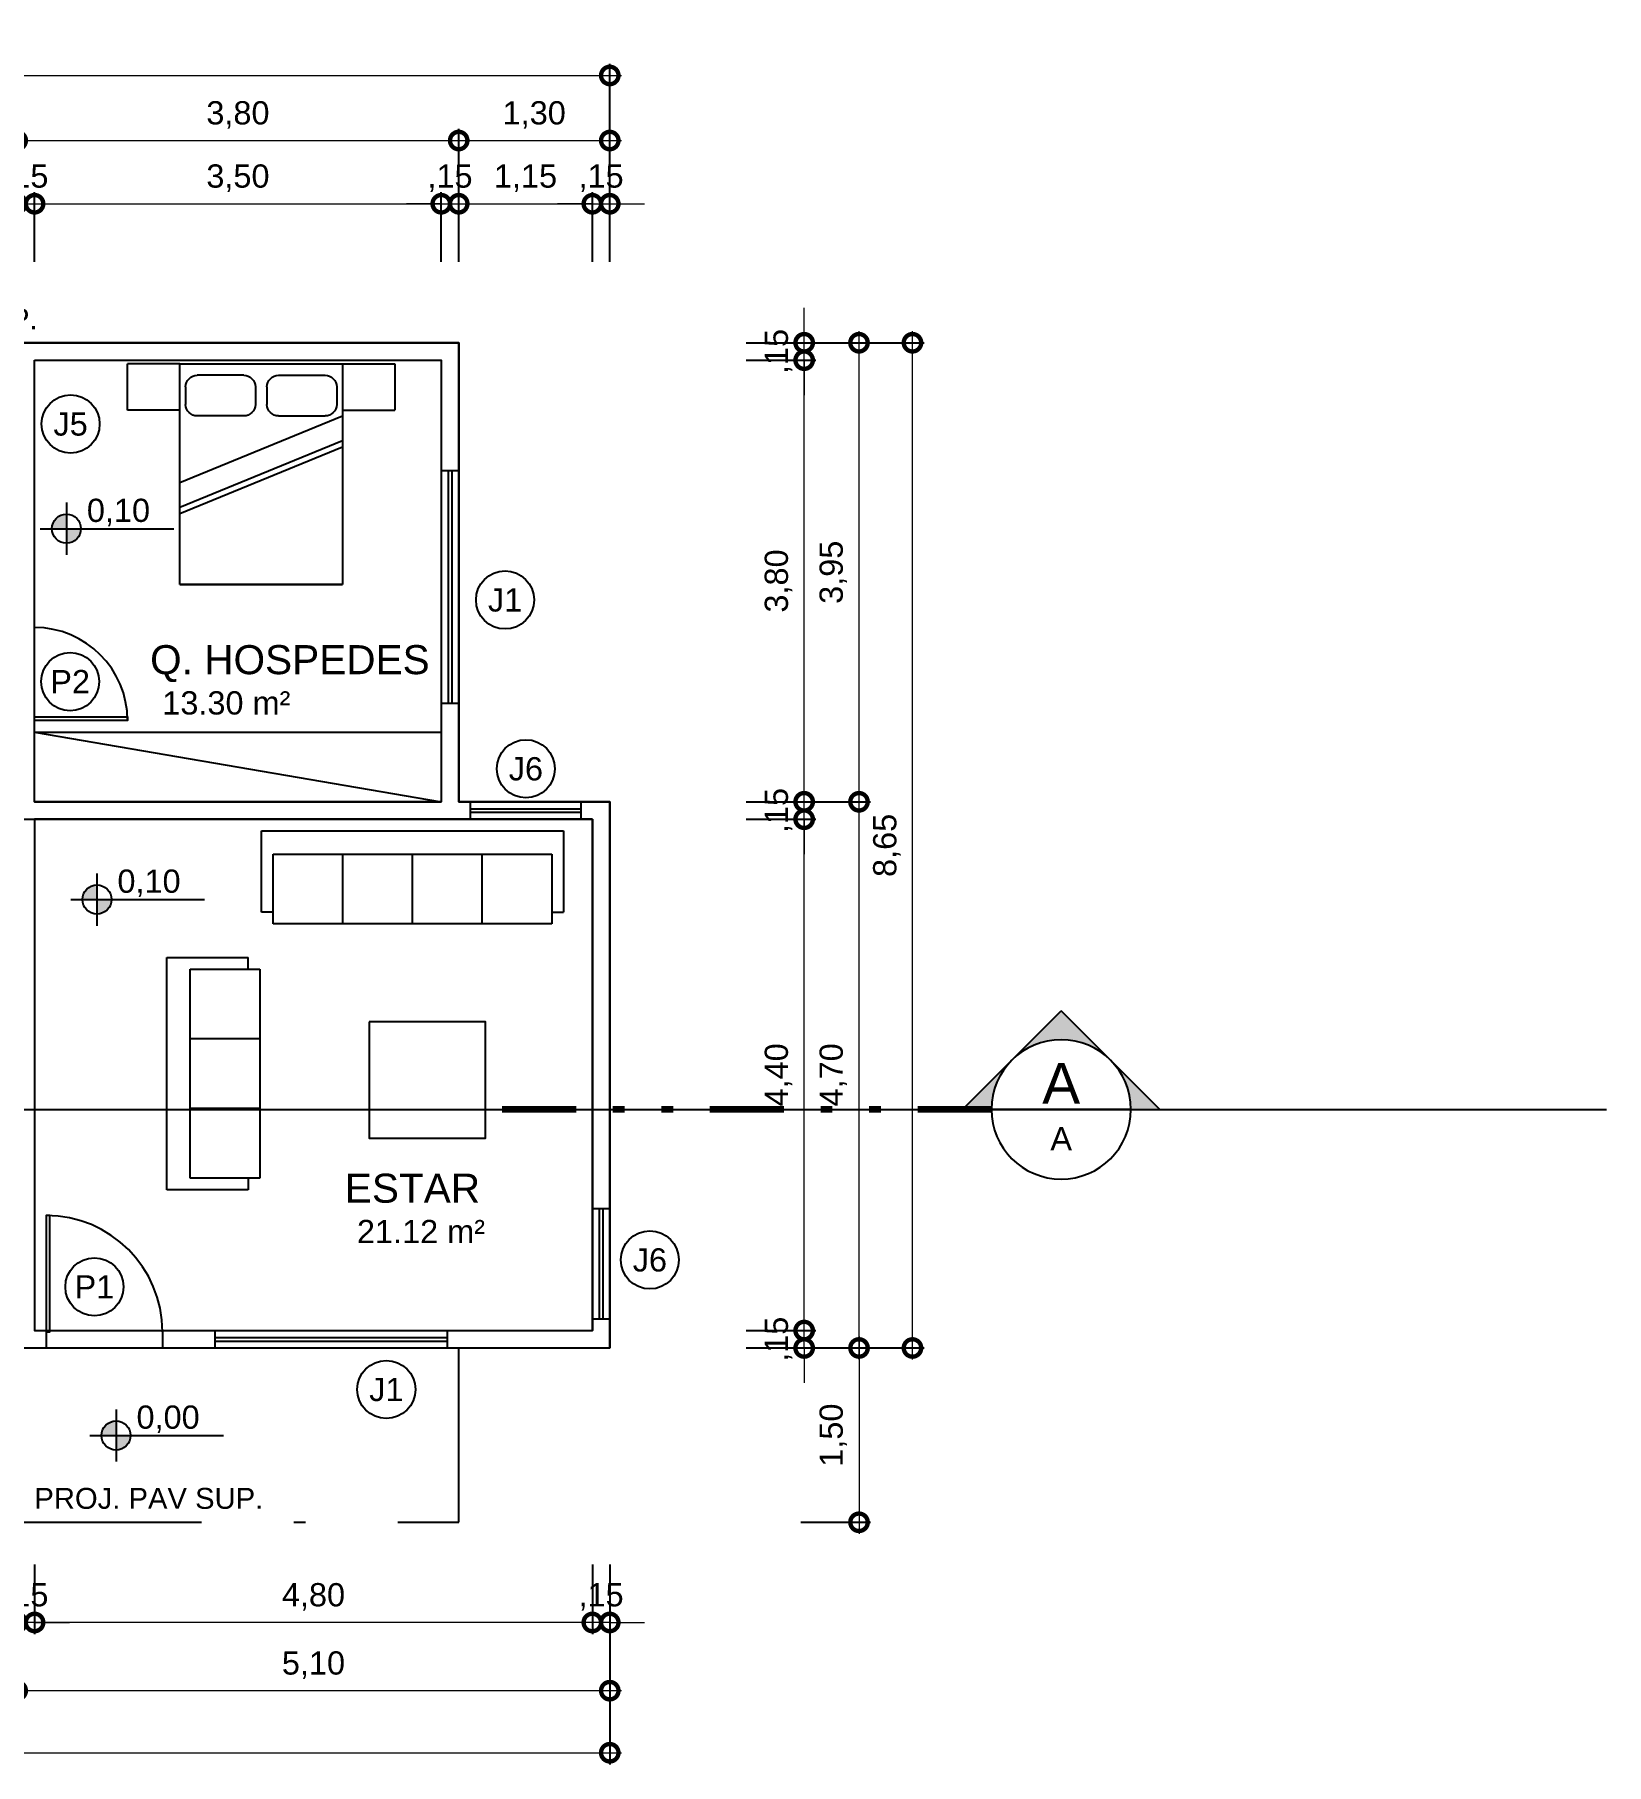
# Model space of a CAD drawing. Header units: metres. Extents: x 47360 to 47486, y 23388 to 23461.
# Drawn here: x 47375.96 to 47389.49, y 23392.98 to 23407.87 of the extents above; entities that cross this region are included whole.
import ezdxf
from ezdxf.enums import TextEntityAlignment as Align

# ---------------------------------------------------------------- set-up
doc = ezdxf.new("R2010")
doc.units = ezdxf.units.M
doc.header["$LTSCALE"] = 0.25
doc.linetypes.add('DASHDOT2', pattern=[12.7, 6.35, -3.175, 0, -3.175])
doc.linetypes.add('DIVIDEX2', pattern=[63.5, 25.4, -12.7, 0, -12.7, 0, -12.7])
doc.layers.add('ARQ_0', color=7, linetype='Continuous', true_color=0xff7400, plot=False)
doc.layers.add('ARQ_0_AREAS', color=7, linetype='Continuous', true_color=0x5a1694, plot=False)
for name, color, linetype in [('ARQ_ALV CT', 4, 'Continuous'), ('ARQ_ALV VS', 2, 'Continuous'), ('ARQ_ESQ CT', 2, 'Continuous'), ('ARQ_MOB 01', 1, 'Continuous'), ('ARQ_PISO 01', 1, 'Continuous'), ('ARQ_PROJ SUP', 1, 'DASHDOT2'), ('ARQ_SIMB 01', 1, 'Continuous'), ('ARQ_TXT 01', 1, 'Continuous'), ('SIMB_01', 1, 'Continuous'), ('SIMB_02', 2, 'Continuous'), ('SIMB_PREENCHIMENTO', 253, 'Continuous'), ('SIMB_TXT', 1, 'Continuous')]:
    doc.layers.add(name, color=color, linetype=linetype)
doc.layers.add('ARQ_COTA_AZUL', color=5, linetype='Continuous', lineweight=20, true_color=0x0000ff)
doc.layers.add('SIMB_LCT', color=252, linetype='DIVIDEX2', lineweight=100)
doc.styles.add('Annot_1.8mm', font='arial.ttf', dxfattribs={"height": 1.8})
doc.styles.add('Annot_2.0mm', font='arial.ttf', dxfattribs={"height": 2})
doc.styles.add('Annot_2.5mm', font='arial.ttf', dxfattribs={"height": 2.5})
doc.styles.add('cota', font='arial.ttf')
doc.styles.add('SIMB', font='arial.ttf')
doc.dimstyles.new('Info 01 - annot', dxfattribs={"dimtxt": 2, "dimasz": 3, "dimexe": 1, "dimexo": 1, "dimgap": 1, "dimtad": 1, "dimzin": 4, "dimtxsty": 'cota', "dimblk": 'DOTSMALL', "dimcen": 2, "dimdle": 1, "dimclrd": 256, "dimclre": 256, "dimclrt": 1, "dimazin": 2, "dimtfac": 0.09, "dimtix": 1, "dimtmove": 2, "dimatfit": 2, "dimfxl": 5, "dimfxlon": 1, "dimtolj": 1, "dimtzin": 4, "dimlwd": -1, "dimarcsym": 1})

# ---------------------------------------------------------------- blocks, each defined once
blk = doc.blocks.new('CAMA 180')
at = {"layer": 'ARQ_MOB 01'}
for p, q in [((0.4, 1.15), (0, 1.15)), ((0, 0.7), (0, 1.15)), ((0.4, 0.7), (0.4, 1.15)), ((1.9, 0.7), (0, 0.7)), ((0, 0.7), (0, -0.7)), ((0.2, 0.65), (0.35, 0.65)), ((0.452, -0.7), (1.026, 0.7)), ((0.665, -0.7), (1.239, 0.7)), ((0.718, -0.7), (1.292, 0.7)), ((1.9, -0.7), (1.9, 0.7)), ((1.9, 0.7), (1.9, -0.7)), ((0.1, 0.15), (0.1, 0.55)), ((0.45, 0.15), (0.45, 0.55)), ((0.2, 0.05), (0.35, 0.05)), ((0.2, -0.05), (0.35, -0.05)), ((0.1, -0.15), (0.1, -0.55)), ((0.45, -0.15), (0.45, -0.55)), ((0, -0.7), (1.9, -0.7)), ((0, -0.7), (0, -1.15)), ((0.2, -0.65), (0.35, -0.65)), ((0.4, -0.7), (0.4, -1.15)), ((0, -1.15), (0.4, -1.15))]:
    blk.add_line(p, q, dxfattribs=at)
for centre, start, end in [((0.2, 0.55), 90, 180), ((0.35, 0.55), 0, 90), ((0.2, 0.15), 180, 270), ((0.35, 0.15), 270, 0), ((0.2, -0.15), 90, 180), ((0.35, -0.15), 0, 90), ((0.2, -0.55), 180, 270), ((0.35, -0.55), 270, 0)]:
    blk.add_arc(centre, 0.1, start, end, dxfattribs=at)
blk = doc.blocks.new('*U15')
at = {"layer": 'SIMB_02'}
blk.add_circle((0, 0), 2.5, dxfattribs=at)
at = {"layer": 'SIMB_TXT', "style": 'SIMB'}
blk.add_attdef('CDESQ', text='', height=2, dxfattribs=at).set_placement((0, 0), align=Align.MIDDLE_CENTER)
blk = doc.blocks.new('S4')
at = {"ltscale": 0.1}
for p, q in [((2.5, 0.8), (0.1, 0.8)), ((0.1, 0.8), (0.1, 0.2)), ((0.7, 0.8), (0.7, 0.2)), ((1.3, 0.8), (1.3, 0.2)), ((1.9, 0.8), (1.9, 0.2)), ((2.5, 0.2), (2.5, 0.8)), ((0, 0.7), (0, 0)), ((0.1, 0.7), (0, 0.7)), ((2.5, 0.7), (2.6, 0.7)), ((2.6, 0), (2.6, 0.7)), ((0.1, 0.2), (2.5, 0.2)), ((0, 0), (2.6, 0))]:
    blk.add_line(p, q, dxfattribs=at)
blk = doc.blocks.new('S3')
at = {"ltscale": 0.1}
for p, q in [((0, 0), (-2, 0)), ((0, -0.7), (0, 0)), ((-2, 0), (-2, -0.7)), ((-0.1, -0.2), (-1.9, -0.2)), ((-1.9, -0.2), (-1.9, -0.8)), ((-1.3, -0.8), (-1.3, -0.2)), ((-0.7, -0.8), (-0.7, -0.2)), ((-0.1, -0.8), (-0.1, -0.2)), ((-1.9, -0.7), (-2, -0.7)), ((-0.1, -0.7), (0, -0.7)), ((-1.9, -0.8), (-0.1, -0.8))]:
    blk.add_line(p, q, dxfattribs=at)
blk = doc.blocks.new('_DotSmall')
at = {"color": 0, "linetype": 'ByBlock', "const_width": 0.5}
blk.add_lwpolyline([(-0.0625, 0, 1), (0.0625, 0, 1)], format="xyb", close=True, dxfattribs=at)
blk = doc.blocks.new('*D25')
at = {"layer": 'ARQ_COTA_AZUL', "lineweight": -2, "transparency": 16777216}
for p, q in [((47375.814, 23406.458), (47375.814, 23407.058)), ((47379.614, 23406.458), (47379.614, 23407.058))]:
    blk.add_line(p, q, dxfattribs=at)
at = {"layer": 'ARQ_COTA_AZUL', "transparency": 16777216}
blk.add_line((47375.714, 23406.958), (47379.714, 23406.958), dxfattribs=at)
at = {"layer": 'ARQ_COTA_AZUL', "transparency": 16777216, "xscale": 0.3, "yscale": 0.3, "zscale": 0.3, "rotation": 180}
blk.add_blockref('_DotSmall', (47375.814, 23406.958), dxfattribs=at)
at = {"layer": 'ARQ_COTA_AZUL', "transparency": 16777216, "xscale": 0.3, "yscale": 0.3, "zscale": 0.3}
blk.add_blockref('_DotSmall', (47379.614, 23406.958), dxfattribs=at)
at = {"layer": 'ARQ_COTA_AZUL', "color": 1, "transparency": 16777216, "insert": (47377.714, 23407.178), "char_height": 0.2, "attachment_point": 5, "style": 'cota'}
blk.add_mtext('\\A1;3,80', dxfattribs=at)
blk = doc.blocks.new('*D26')
at = {"layer": 'ARQ_COTA_AZUL', "lineweight": -2, "transparency": 16777216}
for p, q in [((47379.614, 23406.458), (47379.614, 23407.058)), ((47380.914, 23406.458), (47380.914, 23407.058))]:
    blk.add_line(p, q, dxfattribs=at)
at = {"layer": 'ARQ_COTA_AZUL', "transparency": 16777216}
blk.add_line((47379.514, 23406.958), (47381.014, 23406.958), dxfattribs=at)
at = {"layer": 'ARQ_COTA_AZUL', "transparency": 16777216, "xscale": 0.3, "yscale": 0.3, "zscale": 0.3, "rotation": 180}
blk.add_blockref('_DotSmall', (47379.614, 23406.958), dxfattribs=at)
at = {"layer": 'ARQ_COTA_AZUL', "transparency": 16777216, "xscale": 0.3, "yscale": 0.3, "zscale": 0.3}
blk.add_blockref('_DotSmall', (47380.914, 23406.958), dxfattribs=at)
at = {"layer": 'ARQ_COTA_AZUL', "color": 1, "transparency": 16777216, "insert": (47380.264, 23407.178), "char_height": 0.2, "attachment_point": 5, "style": 'cota'}
blk.add_mtext('\\A1;1,30', dxfattribs=at)
blk = doc.blocks.new('*D34')
at = {"layer": 'ARQ_COTA_AZUL', "lineweight": -2, "transparency": 16777216}
for p, q in [((47375.814, 23405.914), (47375.814, 23406.514)), ((47375.964, 23405.914), (47375.964, 23406.514))]:
    blk.add_line(p, q, dxfattribs=at)
at = {"layer": 'ARQ_COTA_AZUL', "transparency": 16777216}
for p, q in [((47375.814, 23406.414), (47375.514, 23406.414)), ((47375.814, 23406.414), (47375.964, 23406.414)), ((47375.964, 23406.414), (47376.264, 23406.414))]:
    blk.add_line(p, q, dxfattribs=at)
at = {"layer": 'ARQ_COTA_AZUL', "transparency": 16777216, "xscale": 0.3, "yscale": 0.3, "zscale": 0.3}
blk.add_blockref('_DotSmall', (47375.814, 23406.414), dxfattribs=at)
at = {"layer": 'ARQ_COTA_AZUL', "transparency": 16777216, "xscale": 0.3, "yscale": 0.3, "zscale": 0.3, "rotation": 180}
blk.add_blockref('_DotSmall', (47375.964, 23406.414), dxfattribs=at)
at = {"layer": 'ARQ_COTA_AZUL', "color": 1, "transparency": 16777216, "insert": (47375.889, 23406.634), "char_height": 0.2, "attachment_point": 5, "style": 'cota'}
blk.add_mtext('\\A1;,15', dxfattribs=at)
blk = doc.blocks.new('*D35')
at = {"layer": 'ARQ_COTA_AZUL', "lineweight": -2, "transparency": 16777216}
for p, q in [((47375.964, 23405.914), (47375.964, 23406.514)), ((47379.464, 23405.914), (47379.464, 23406.514))]:
    blk.add_line(p, q, dxfattribs=at)
at = {"layer": 'ARQ_COTA_AZUL', "transparency": 16777216}
blk.add_line((47375.864, 23406.414), (47379.564, 23406.414), dxfattribs=at)
at = {"layer": 'ARQ_COTA_AZUL', "transparency": 16777216, "xscale": 0.3, "yscale": 0.3, "zscale": 0.3, "rotation": 180}
blk.add_blockref('_DotSmall', (47375.964, 23406.414), dxfattribs=at)
at = {"layer": 'ARQ_COTA_AZUL', "transparency": 16777216, "xscale": 0.3, "yscale": 0.3, "zscale": 0.3}
blk.add_blockref('_DotSmall', (47379.464, 23406.414), dxfattribs=at)
at = {"layer": 'ARQ_COTA_AZUL', "color": 1, "transparency": 16777216, "insert": (47377.714, 23406.634), "char_height": 0.2, "attachment_point": 5, "style": 'cota'}
blk.add_mtext('\\A1;3,50', dxfattribs=at)
blk = doc.blocks.new('*D36')
at = {"layer": 'ARQ_COTA_AZUL', "lineweight": -2, "transparency": 16777216}
for p, q in [((47379.464, 23405.914), (47379.464, 23406.514)), ((47379.614, 23405.914), (47379.614, 23406.514))]:
    blk.add_line(p, q, dxfattribs=at)
at = {"layer": 'ARQ_COTA_AZUL', "transparency": 16777216}
for p, q in [((47379.464, 23406.414), (47379.164, 23406.414)), ((47379.464, 23406.414), (47379.614, 23406.414)), ((47379.614, 23406.414), (47379.914, 23406.414))]:
    blk.add_line(p, q, dxfattribs=at)
at = {"layer": 'ARQ_COTA_AZUL', "transparency": 16777216, "xscale": 0.3, "yscale": 0.3, "zscale": 0.3}
blk.add_blockref('_DotSmall', (47379.464, 23406.414), dxfattribs=at)
at = {"layer": 'ARQ_COTA_AZUL', "transparency": 16777216, "xscale": 0.3, "yscale": 0.3, "zscale": 0.3, "rotation": 180}
blk.add_blockref('_DotSmall', (47379.614, 23406.414), dxfattribs=at)
at = {"layer": 'ARQ_COTA_AZUL', "color": 1, "transparency": 16777216, "insert": (47379.539, 23406.634), "char_height": 0.2, "attachment_point": 5, "style": 'cota'}
blk.add_mtext('\\A1;,15', dxfattribs=at)
blk = doc.blocks.new('*D37')
at = {"layer": 'ARQ_COTA_AZUL', "lineweight": -2, "transparency": 16777216}
for p, q in [((47379.614, 23405.914), (47379.614, 23406.514)), ((47380.764, 23405.914), (47380.764, 23406.514))]:
    blk.add_line(p, q, dxfattribs=at)
at = {"layer": 'ARQ_COTA_AZUL', "transparency": 16777216}
blk.add_line((47379.514, 23406.414), (47380.864, 23406.414), dxfattribs=at)
at = {"layer": 'ARQ_COTA_AZUL', "transparency": 16777216, "xscale": 0.3, "yscale": 0.3, "zscale": 0.3, "rotation": 180}
blk.add_blockref('_DotSmall', (47379.614, 23406.414), dxfattribs=at)
at = {"layer": 'ARQ_COTA_AZUL', "transparency": 16777216, "xscale": 0.3, "yscale": 0.3, "zscale": 0.3}
blk.add_blockref('_DotSmall', (47380.764, 23406.414), dxfattribs=at)
at = {"layer": 'ARQ_COTA_AZUL', "color": 1, "transparency": 16777216, "insert": (47380.189, 23406.634), "char_height": 0.2, "attachment_point": 5, "style": 'cota'}
blk.add_mtext('\\A1;1,15', dxfattribs=at)
blk = doc.blocks.new('*D38')
at = {"layer": 'ARQ_COTA_AZUL', "lineweight": -2, "transparency": 16777216}
for p, q in [((47380.764, 23405.914), (47380.764, 23406.514)), ((47380.914, 23405.914), (47380.914, 23406.514))]:
    blk.add_line(p, q, dxfattribs=at)
at = {"layer": 'ARQ_COTA_AZUL', "transparency": 16777216}
for p, q in [((47380.764, 23406.414), (47380.464, 23406.414)), ((47380.764, 23406.414), (47380.914, 23406.414)), ((47380.914, 23406.414), (47381.214, 23406.414))]:
    blk.add_line(p, q, dxfattribs=at)
at = {"layer": 'ARQ_COTA_AZUL', "transparency": 16777216, "xscale": 0.3, "yscale": 0.3, "zscale": 0.3}
blk.add_blockref('_DotSmall', (47380.764, 23406.414), dxfattribs=at)
at = {"layer": 'ARQ_COTA_AZUL', "transparency": 16777216, "xscale": 0.3, "yscale": 0.3, "zscale": 0.3, "rotation": 180}
blk.add_blockref('_DotSmall', (47380.914, 23406.414), dxfattribs=at)
at = {"layer": 'ARQ_COTA_AZUL', "color": 1, "transparency": 16777216, "insert": (47380.839, 23406.634), "char_height": 0.2, "attachment_point": 5, "style": 'cota'}
blk.add_mtext('\\A1;,15', dxfattribs=at)
blk = doc.blocks.new('*D39')
at = {"layer": 'ARQ_COTA_AZUL', "lineweight": -2, "transparency": 16777216}
for p, q in [((47382.559, 23401.268), (47383.159, 23401.268)), ((47382.559, 23396.568), (47383.159, 23396.568))]:
    blk.add_line(p, q, dxfattribs=at)
at = {"layer": 'ARQ_COTA_AZUL', "transparency": 16777216}
blk.add_line((47383.059, 23396.468), (47383.059, 23401.368), dxfattribs=at)
at = {"layer": 'ARQ_COTA_AZUL', "transparency": 16777216, "xscale": 0.3, "yscale": 0.3, "zscale": 0.3}
for p, rotation in [((47383.059, 23401.268), 90), ((47383.059, 23396.568), 270)]:
    blk.add_blockref('_DotSmall', p, dxfattribs=dict(at, rotation=rotation))
at = {"layer": 'ARQ_COTA_AZUL', "color": 1, "transparency": 16777216, "insert": (47382.838, 23398.918), "char_height": 0.2, "attachment_point": 5, "rotation": 90, "style": 'cota'}
blk.add_mtext('\\A1;4,70', dxfattribs=at)
blk = doc.blocks.new('*D40')
at = {"layer": 'ARQ_COTA_AZUL', "transparency": 16777216}
blk.add_line((47383.059, 23401.168), (47383.059, 23405.318), dxfattribs=at)
at = {"layer": 'ARQ_COTA_AZUL', "lineweight": -2, "transparency": 16777216}
for p, q in [((47382.559, 23405.218), (47383.159, 23405.218)), ((47382.559, 23401.268), (47383.159, 23401.268))]:
    blk.add_line(p, q, dxfattribs=at)
at = {"layer": 'ARQ_COTA_AZUL', "transparency": 16777216, "xscale": 0.3, "yscale": 0.3, "zscale": 0.3}
for p, rotation in [((47383.059, 23405.218), 90), ((47383.059, 23401.268), 270)]:
    blk.add_blockref('_DotSmall', p, dxfattribs=dict(at, rotation=rotation))
at = {"layer": 'ARQ_COTA_AZUL', "color": 1, "transparency": 16777216, "insert": (47382.838, 23403.243), "char_height": 0.2, "attachment_point": 5, "rotation": 90, "style": 'cota'}
blk.add_mtext('\\A1;3,95', dxfattribs=at)
blk = doc.blocks.new('*D41')
at = {"layer": 'ARQ_COTA_AZUL', "transparency": 16777216}
for p, q in [((47382.587, 23396.718), (47382.587, 23397.018)), ((47382.587, 23396.568), (47382.587, 23396.718)), ((47382.587, 23396.568), (47382.587, 23396.268))]:
    blk.add_line(p, q, dxfattribs=at)
at = {"layer": 'ARQ_COTA_AZUL', "lineweight": -2, "transparency": 16777216}
for p, q in [((47382.087, 23396.718), (47382.687, 23396.718)), ((47382.087, 23396.568), (47382.687, 23396.568))]:
    blk.add_line(p, q, dxfattribs=at)
at = {"layer": 'ARQ_COTA_AZUL', "transparency": 16777216, "xscale": 0.3, "yscale": 0.3, "zscale": 0.3}
for p, rotation in [((47382.587, 23396.718), 270), ((47382.587, 23396.568), 90)]:
    blk.add_blockref('_DotSmall', p, dxfattribs=dict(at, rotation=rotation))
at = {"layer": 'ARQ_COTA_AZUL', "color": 1, "transparency": 16777216, "insert": (47382.366, 23396.643), "char_height": 0.2, "attachment_point": 5, "rotation": 90, "style": 'cota'}
blk.add_mtext('\\A1;,15', dxfattribs=at)
blk = doc.blocks.new('*D42')
at = {"layer": 'ARQ_COTA_AZUL', "lineweight": -2, "transparency": 16777216}
for p, q in [((47382.087, 23401.118), (47382.687, 23401.118)), ((47382.087, 23396.718), (47382.687, 23396.718))]:
    blk.add_line(p, q, dxfattribs=at)
at = {"layer": 'ARQ_COTA_AZUL', "transparency": 16777216}
blk.add_line((47382.587, 23396.618), (47382.587, 23401.218), dxfattribs=at)
at = {"layer": 'ARQ_COTA_AZUL', "transparency": 16777216, "xscale": 0.3, "yscale": 0.3, "zscale": 0.3}
for p, rotation in [((47382.587, 23401.118), 90), ((47382.587, 23396.718), 270)]:
    blk.add_blockref('_DotSmall', p, dxfattribs=dict(at, rotation=rotation))
at = {"layer": 'ARQ_COTA_AZUL', "color": 1, "transparency": 16777216, "insert": (47382.366, 23398.918), "char_height": 0.2, "attachment_point": 5, "rotation": 90, "style": 'cota'}
blk.add_mtext('\\A1;4,40', dxfattribs=at)
blk = doc.blocks.new('*D43')
at = {"layer": 'ARQ_COTA_AZUL', "transparency": 16777216}
for p, q in [((47382.587, 23401.268), (47382.587, 23401.568)), ((47382.587, 23401.118), (47382.587, 23401.268)), ((47382.587, 23401.118), (47382.587, 23400.818))]:
    blk.add_line(p, q, dxfattribs=at)
at = {"layer": 'ARQ_COTA_AZUL', "lineweight": -2, "transparency": 16777216}
for p, q in [((47382.087, 23401.268), (47382.687, 23401.268)), ((47382.087, 23401.118), (47382.687, 23401.118))]:
    blk.add_line(p, q, dxfattribs=at)
at = {"layer": 'ARQ_COTA_AZUL', "transparency": 16777216, "xscale": 0.3, "yscale": 0.3, "zscale": 0.3}
for p, rotation in [((47382.587, 23401.268), 270), ((47382.587, 23401.118), 90)]:
    blk.add_blockref('_DotSmall', p, dxfattribs=dict(at, rotation=rotation))
at = {"layer": 'ARQ_COTA_AZUL', "color": 1, "transparency": 16777216, "insert": (47382.366, 23401.193), "char_height": 0.2, "attachment_point": 5, "rotation": 90, "style": 'cota'}
blk.add_mtext('\\A1;,15', dxfattribs=at)
blk = doc.blocks.new('*D44')
at = {"layer": 'ARQ_COTA_AZUL', "transparency": 16777216}
blk.add_line((47382.587, 23401.168), (47382.587, 23405.168), dxfattribs=at)
at = {"layer": 'ARQ_COTA_AZUL', "lineweight": -2, "transparency": 16777216}
for p, q in [((47382.087, 23405.068), (47382.687, 23405.068)), ((47382.087, 23401.268), (47382.687, 23401.268))]:
    blk.add_line(p, q, dxfattribs=at)
at = {"layer": 'ARQ_COTA_AZUL', "transparency": 16777216, "xscale": 0.3, "yscale": 0.3, "zscale": 0.3}
for p, rotation in [((47382.587, 23405.068), 90), ((47382.587, 23401.268), 270)]:
    blk.add_blockref('_DotSmall', p, dxfattribs=dict(at, rotation=rotation))
at = {"layer": 'ARQ_COTA_AZUL', "color": 1, "transparency": 16777216, "insert": (47382.366, 23403.168), "char_height": 0.2, "attachment_point": 5, "rotation": 90, "style": 'cota'}
blk.add_mtext('\\A1;3,80', dxfattribs=at)
blk = doc.blocks.new('*D45')
at = {"layer": 'ARQ_COTA_AZUL', "transparency": 16777216}
for p, q in [((47382.587, 23405.218), (47382.587, 23405.518)), ((47382.587, 23405.068), (47382.587, 23405.218)), ((47382.587, 23405.068), (47382.587, 23404.768))]:
    blk.add_line(p, q, dxfattribs=at)
at = {"layer": 'ARQ_COTA_AZUL', "lineweight": -2, "transparency": 16777216}
for p, q in [((47382.087, 23405.218), (47382.687, 23405.218)), ((47382.087, 23405.068), (47382.687, 23405.068))]:
    blk.add_line(p, q, dxfattribs=at)
at = {"layer": 'ARQ_COTA_AZUL', "transparency": 16777216, "xscale": 0.3, "yscale": 0.3, "zscale": 0.3}
for p, rotation in [((47382.587, 23405.218), 270), ((47382.587, 23405.068), 90)]:
    blk.add_blockref('_DotSmall', p, dxfattribs=dict(at, rotation=rotation))
at = {"layer": 'ARQ_COTA_AZUL', "color": 1, "transparency": 16777216, "insert": (47382.366, 23405.143), "char_height": 0.2, "attachment_point": 5, "rotation": 90, "style": 'cota'}
blk.add_mtext('\\A1;,15', dxfattribs=at)
blk = doc.blocks.new('*D46')
at = {"layer": 'ARQ_COTA_AZUL', "lineweight": -2, "transparency": 16777216}
for p, q in [((47380.764, 23394.706), (47380.764, 23394.106)), ((47380.914, 23394.706), (47380.914, 23394.106))]:
    blk.add_line(p, q, dxfattribs=at)
at = {"layer": 'ARQ_COTA_AZUL', "transparency": 16777216}
for p, q in [((47380.764, 23394.206), (47380.464, 23394.206)), ((47380.914, 23394.206), (47380.764, 23394.206)), ((47380.914, 23394.206), (47381.214, 23394.206))]:
    blk.add_line(p, q, dxfattribs=at)
at = {"layer": 'ARQ_COTA_AZUL', "transparency": 16777216, "xscale": 0.3, "yscale": 0.3, "zscale": 0.3}
blk.add_blockref('_DotSmall', (47380.764, 23394.206), dxfattribs=at)
at = {"layer": 'ARQ_COTA_AZUL', "transparency": 16777216, "xscale": 0.3, "yscale": 0.3, "zscale": 0.3, "rotation": 180}
blk.add_blockref('_DotSmall', (47380.914, 23394.206), dxfattribs=at)
at = {"layer": 'ARQ_COTA_AZUL', "color": 1, "transparency": 16777216, "insert": (47380.839, 23394.426), "char_height": 0.2, "attachment_point": 5, "style": 'cota'}
blk.add_mtext('\\A1;,15', dxfattribs=at)
blk = doc.blocks.new('*D47')
at = {"layer": 'ARQ_COTA_AZUL', "lineweight": -2, "transparency": 16777216}
for p, q in [((47375.964, 23394.706), (47375.964, 23394.106)), ((47380.764, 23394.706), (47380.764, 23394.106))]:
    blk.add_line(p, q, dxfattribs=at)
at = {"layer": 'ARQ_COTA_AZUL', "transparency": 16777216}
blk.add_line((47380.864, 23394.206), (47375.864, 23394.206), dxfattribs=at)
at = {"layer": 'ARQ_COTA_AZUL', "transparency": 16777216, "xscale": 0.3, "yscale": 0.3, "zscale": 0.3, "rotation": 180}
blk.add_blockref('_DotSmall', (47375.964, 23394.206), dxfattribs=at)
at = {"layer": 'ARQ_COTA_AZUL', "transparency": 16777216, "xscale": 0.3, "yscale": 0.3, "zscale": 0.3}
blk.add_blockref('_DotSmall', (47380.764, 23394.206), dxfattribs=at)
at = {"layer": 'ARQ_COTA_AZUL', "color": 1, "transparency": 16777216, "insert": (47378.364, 23394.426), "char_height": 0.2, "attachment_point": 5, "style": 'cota'}
blk.add_mtext('\\A1;4,80', dxfattribs=at)
blk = doc.blocks.new('*D48')
at = {"layer": 'ARQ_COTA_AZUL', "lineweight": -2, "transparency": 16777216}
for p, q in [((47375.814, 23394.706), (47375.814, 23394.106)), ((47375.964, 23394.706), (47375.964, 23394.106))]:
    blk.add_line(p, q, dxfattribs=at)
at = {"layer": 'ARQ_COTA_AZUL', "transparency": 16777216}
for p, q in [((47375.814, 23394.206), (47375.514, 23394.206)), ((47375.964, 23394.206), (47375.814, 23394.206)), ((47375.964, 23394.206), (47376.264, 23394.206))]:
    blk.add_line(p, q, dxfattribs=at)
at = {"layer": 'ARQ_COTA_AZUL', "transparency": 16777216, "xscale": 0.3, "yscale": 0.3, "zscale": 0.3}
blk.add_blockref('_DotSmall', (47375.814, 23394.206), dxfattribs=at)
at = {"layer": 'ARQ_COTA_AZUL', "transparency": 16777216, "xscale": 0.3, "yscale": 0.3, "zscale": 0.3, "rotation": 180}
blk.add_blockref('_DotSmall', (47375.964, 23394.206), dxfattribs=at)
at = {"layer": 'ARQ_COTA_AZUL', "color": 1, "transparency": 16777216, "insert": (47375.889, 23394.426), "char_height": 0.2, "attachment_point": 5, "style": 'cota'}
blk.add_mtext('\\A1;,15', dxfattribs=at)
blk = doc.blocks.new('*D54')
at = {"layer": 'ARQ_COTA_AZUL', "lineweight": -2, "transparency": 16777216}
for p, q in [((47375.814, 23394.119), (47375.814, 23393.519)), ((47380.914, 23394.119), (47380.914, 23393.519))]:
    blk.add_line(p, q, dxfattribs=at)
at = {"layer": 'ARQ_COTA_AZUL', "transparency": 16777216}
blk.add_line((47381.014, 23393.619), (47375.714, 23393.619), dxfattribs=at)
at = {"layer": 'ARQ_COTA_AZUL', "transparency": 16777216, "xscale": 0.3, "yscale": 0.3, "zscale": 0.3, "rotation": 180}
blk.add_blockref('_DotSmall', (47375.814, 23393.619), dxfattribs=at)
at = {"layer": 'ARQ_COTA_AZUL', "transparency": 16777216, "xscale": 0.3, "yscale": 0.3, "zscale": 0.3}
blk.add_blockref('_DotSmall', (47380.914, 23393.619), dxfattribs=at)
at = {"layer": 'ARQ_COTA_AZUL', "color": 1, "transparency": 16777216, "insert": (47378.364, 23393.839), "char_height": 0.2, "attachment_point": 5, "style": 'cota'}
blk.add_mtext('\\A1;5,10', dxfattribs=at)
blk = doc.blocks.new('*D58')
at = {"layer": 'ARQ_COTA_AZUL', "lineweight": -2, "transparency": 16777216}
for p, q in [((47366.814, 23393.585), (47366.814, 23392.985)), ((47380.914, 23393.585), (47380.914, 23392.985))]:
    blk.add_line(p, q, dxfattribs=at)
at = {"layer": 'ARQ_COTA_AZUL', "transparency": 16777216}
blk.add_line((47366.714, 23393.085), (47381.014, 23393.085), dxfattribs=at)
at = {"layer": 'ARQ_COTA_AZUL', "transparency": 16777216, "xscale": 0.3, "yscale": 0.3, "zscale": 0.3, "rotation": 180}
blk.add_blockref('_DotSmall', (47366.814, 23393.085), dxfattribs=at)
at = {"layer": 'ARQ_COTA_AZUL', "transparency": 16777216, "xscale": 0.3, "yscale": 0.3, "zscale": 0.3}
blk.add_blockref('_DotSmall', (47380.914, 23393.085), dxfattribs=at)
at = {"layer": 'ARQ_COTA_AZUL', "color": 1, "transparency": 16777216, "insert": (47373.864, 23393.305), "char_height": 0.2, "attachment_point": 5, "style": 'cota'}
blk.add_mtext('\\A1;14,10', dxfattribs=at)
blk = doc.blocks.new('*D59')
at = {"layer": 'ARQ_COTA_AZUL', "transparency": 16777216}
blk.add_line((47366.714, 23407.518), (47381.014, 23407.518), dxfattribs=at)
at = {"layer": 'ARQ_COTA_AZUL', "lineweight": -2, "transparency": 16777216}
for p, q in [((47366.814, 23407.018), (47366.814, 23407.618)), ((47380.914, 23407.018), (47380.914, 23407.618))]:
    blk.add_line(p, q, dxfattribs=at)
at = {"layer": 'ARQ_COTA_AZUL', "transparency": 16777216, "xscale": 0.3, "yscale": 0.3, "zscale": 0.3, "rotation": 180}
blk.add_blockref('_DotSmall', (47366.814, 23407.518), dxfattribs=at)
at = {"layer": 'ARQ_COTA_AZUL', "transparency": 16777216, "xscale": 0.3, "yscale": 0.3, "zscale": 0.3}
blk.add_blockref('_DotSmall', (47380.914, 23407.518), dxfattribs=at)
at = {"layer": 'ARQ_COTA_AZUL', "color": 1, "transparency": 16777216, "insert": (47373.864, 23407.738), "char_height": 0.2, "attachment_point": 5, "style": 'cota'}
blk.add_mtext('\\A1;14,10', dxfattribs=at)
blk = doc.blocks.new('*D76')
at = {"layer": 'ARQ_COTA_AZUL', "transparency": 16777216}
blk.add_line((47383.519, 23396.468), (47383.519, 23405.318), dxfattribs=at)
at = {"layer": 'ARQ_COTA_AZUL', "lineweight": -2, "transparency": 16777216}
for p, q in [((47383.019, 23405.218), (47383.619, 23405.218)), ((47383.019, 23396.568), (47383.619, 23396.568))]:
    blk.add_line(p, q, dxfattribs=at)
at = {"layer": 'ARQ_COTA_AZUL', "transparency": 16777216, "xscale": 0.3, "yscale": 0.3, "zscale": 0.3}
for p, rotation in [((47383.519, 23405.218), 90), ((47383.519, 23396.568), 270)]:
    blk.add_blockref('_DotSmall', p, dxfattribs=dict(at, rotation=rotation))
at = {"layer": 'ARQ_COTA_AZUL', "color": 1, "transparency": 16777216, "insert": (47383.299, 23400.893), "char_height": 0.2, "attachment_point": 5, "rotation": 90, "style": 'cota'}
blk.add_mtext('\\A1;8,65', dxfattribs=at)
blk = doc.blocks.new('ind_CT_A_D')
at = {"layer": 'SIMB_PREENCHIMENTO', "transparency": 33554587}
h = blk.add_hatch(color=256, dxfattribs=at)
h.dxf.hatch_style = 1
h.paths.add_polyline_path([(0, 8.48), (-4.15, 4.33, -0.401827), (4.15, 4.33)])
h = blk.add_hatch(color=256, dxfattribs=at)
h.dxf.hatch_style = 1
h.paths.add_polyline_path([(-4.33, 4.15), (-8.48, 0), (-6, 0, -0.193399)])
h = blk.add_hatch(color=256, dxfattribs=at)
h.dxf.hatch_style = 1
h.paths.add_polyline_path([(4.33, 4.15, -0.193399), (6, 0), (8.48, 0)])
at = {"layer": 'SIMB_01'}
for p, q in [((-8.48, 0), (0, 8.48)), ((8.48, 0), (0, 8.48)), ((-6, 0), (-8.48, 0)), ((-6, 0), (6, 0)), ((6, 0), (8.48, 0))]:
    blk.add_line(p, q, dxfattribs=at)
blk.add_circle((0, 0), 6, dxfattribs=at)
at = {"layer": 'SIMB_LCT'}
blk.add_line((6, 0), (49.63, 0), dxfattribs=at)
at = {"layer": 'SIMB_TXT', "style": 'SIMB'}
for tag, height, p in [('000', 3.5, (0, 2.25)), ('999', 2, (0, -2.53))]:
    blk.add_attdef(tag, text='', height=height, dxfattribs=at).set_placement(p, align=Align.MIDDLE_CENTER)
blk = doc.blocks.new('nivel_PB_A_D')
at = {"layer": 'SIMB_PREENCHIMENTO', "transparency": 33554587}
h = blk.add_hatch(color=256, dxfattribs=at)
h.dxf.hatch_style = 1
h.paths.add_polyline_path([(0, 1.25, 0.414214), (-1.25, 0), (0, 0)])
h.paths.add_polyline_path([(1.25, 0), (0, 0), (0, -1.25, 0.414214)])
at = {"layer": 'SIMB_01'}
for p, q in [((0, 2.25), (0, -2.25)), ((-2.25, 0), (9.25, 0))]:
    blk.add_line(p, q, dxfattribs=at)
blk.add_circle((0, 0), 1.25, dxfattribs=at)
at = {"layer": 'SIMB_TXT', "style": 'SIMB'}
blk.add_attdef('00,00', (1.76, 0.58), '', height=2, dxfattribs=at)
blk = doc.blocks.new('*D79')
at = {"layer": 'ARQ_COTA_AZUL', "transparency": 16777216}
blk.add_line((47383.059, 23396.668), (47383.059, 23394.968), dxfattribs=at)
at = {"layer": 'ARQ_COTA_AZUL', "lineweight": -2, "transparency": 16777216}
for p, q in [((47382.559, 23396.568), (47383.159, 23396.568)), ((47382.559, 23395.068), (47383.159, 23395.068))]:
    blk.add_line(p, q, dxfattribs=at)
at = {"layer": 'ARQ_COTA_AZUL', "transparency": 16777216, "xscale": 0.3, "yscale": 0.3, "zscale": 0.3}
for p, rotation in [((47383.059, 23396.568), 90), ((47383.059, 23395.068), 270)]:
    blk.add_blockref('_DotSmall', p, dxfattribs=dict(at, rotation=rotation))
at = {"layer": 'ARQ_COTA_AZUL', "color": 1, "transparency": 16777216, "insert": (47382.838, 23395.818), "char_height": 0.2, "attachment_point": 5, "rotation": 90, "style": 'cota'}
blk.add_mtext('\\A1;1,50', dxfattribs=at)

msp = doc.modelspace()

# ---------------------------------------------------------------- linework, layer by layer
at = {"layer": 'ARQ_0'}
msp.add_line((47360.324, 23398.621), (47389.491, 23398.621), dxfattribs=at)
at = {"layer": 'ARQ_0_AREAS'}
msp.add_lwpolyline([(47375.814, 23404.018), (47366.814, 23404.018), (47366.814, 23400.518), (47369.414, 23400.518), (47369.414, 23398.168), (47375.814, 23398.168), (47375.814, 23396.568), (47380.914, 23396.568), (47380.914, 23401.268), (47379.614, 23401.268), (47379.614, 23405.218), (47375.814, 23405.218), (47375.814, 23404.018)], dxfattribs=at)
for points in [[(47375.964, 23405.068), (47379.464, 23405.068), (47379.464, 23401.268), (47375.964, 23401.268)], [(47380.764, 23401.118), (47375.964, 23401.118), (47375.964, 23396.718), (47380.764, 23396.718)]]:
    msp.add_lwpolyline(points, close=True, dxfattribs=at)
at = {"layer": 'ARQ_ALV CT'}
for p, q in [((47375.814, 23405.218), (47379.614, 23405.218)), ((47379.614, 23405.218), (47379.614, 23404.118)), ((47375.964, 23405.068), (47379.464, 23405.068)), ((47379.464, 23405.068), (47379.464, 23404.118)), ((47379.464, 23404.118), (47379.614, 23404.118)), ((47379.464, 23402.118), (47379.614, 23402.118)), ((47379.464, 23402.118), (47379.464, 23401.268)), ((47379.614, 23402.118), (47379.614, 23401.268)), ((47375.964, 23401.268), (47379.464, 23401.268)), ((47379.614, 23401.268), (47379.714, 23401.268)), ((47379.714, 23401.268), (47379.714, 23401.118)), ((47380.664, 23401.268), (47380.664, 23401.118)), ((47380.664, 23401.268), (47380.914, 23401.268)), ((47380.914, 23401.268), (47380.914, 23397.768)), ((47375.814, 23401.118), (47379.714, 23401.118)), ((47380.664, 23401.118), (47380.764, 23401.118)), ((47380.764, 23401.118), (47380.764, 23397.768)), ((47380.764, 23397.768), (47380.914, 23397.768)), ((47380.764, 23396.818), (47380.914, 23396.818)), ((47380.764, 23396.818), (47380.764, 23396.718)), ((47380.914, 23396.818), (47380.914, 23396.568)), ((47375.964, 23396.718), (47376.064, 23396.718)), ((47376.064, 23396.718), (47376.064, 23396.568)), ((47377.064, 23396.718), (47377.064, 23396.568)), ((47377.064, 23396.718), (47377.514, 23396.718)), ((47377.514, 23396.718), (47377.514, 23396.568)), ((47379.514, 23396.718), (47379.514, 23396.568)), ((47379.514, 23396.718), (47380.764, 23396.718)), ((47375.814, 23396.568), (47376.064, 23396.568)), ((47377.064, 23396.568), (47377.514, 23396.568)), ((47379.514, 23396.568), (47380.914, 23396.568))]:
    msp.add_line(p, q, dxfattribs=at)
at = {"layer": 'ARQ_ALV VS'}
for p, q in [((47379.464, 23404.118), (47379.464, 23402.118)), ((47379.614, 23404.118), (47379.614, 23402.118)), ((47379.714, 23401.268), (47380.664, 23401.268)), ((47379.714, 23401.118), (47380.664, 23401.118)), ((47380.764, 23397.768), (47380.764, 23396.818)), ((47380.914, 23397.768), (47380.914, 23396.818)), ((47377.514, 23396.718), (47379.514, 23396.718)), ((47377.514, 23396.568), (47379.514, 23396.568))]:
    msp.add_line(p, q, dxfattribs=at)
at = {"layer": 'ARQ_ESQ CT'}
for p, q in [((47379.524, 23404.118), (47379.524, 23402.118)), ((47379.554, 23404.118), (47379.554, 23402.118)), ((47379.714, 23401.208), (47380.664, 23401.208)), ((47379.714, 23401.178), (47380.664, 23401.178)), ((47380.824, 23397.768), (47380.824, 23396.818)), ((47380.854, 23397.768), (47380.854, 23396.818)), ((47377.514, 23396.658), (47379.514, 23396.658)), ((47377.514, 23396.628), (47379.514, 23396.628))]:
    msp.add_line(p, q, dxfattribs=at)
for points in [[(47375.964, 23401.968), (47375.964, 23401.998), (47376.764, 23401.998), (47376.764, 23401.968)], [(47376.064, 23396.708), (47376.094, 23396.708), (47376.094, 23397.708), (47376.064, 23397.708)]]:
    msp.add_lwpolyline(points, close=True, dxfattribs=at)
at = {"layer": 'ARQ_MOB 01'}
for q in [(47379.464, 23401.868), (47379.464, 23401.268)]:
    msp.add_line((47375.964, 23401.868), q, dxfattribs=at)
msp.add_lwpolyline([(47378.844, 23399.374), (47378.844, 23398.374), (47379.844, 23398.374), (47379.844, 23399.374)], close=True, dxfattribs=at)
at = {"layer": 'ARQ_PISO 01'}
for p, q in [((47375.964, 23401.968), (47375.964, 23402.768)), ((47376.064, 23396.718), (47377.064, 23396.718)), ((47376.064, 23396.568), (47377.064, 23396.568))]:
    msp.add_line(p, q, dxfattribs=at)
at = {"layer": 'ARQ_PROJ SUP'}
msp.add_lwpolyline([(47375.814, 23396.568), (47375.814, 23395.068), (47379.614, 23395.068), (47379.614, 23396.568)], dxfattribs=at)
at = {"layer": 'ARQ_SIMB 01'}
for centre, radius in [((47375.964, 23401.968), 0.8), ((47376.064, 23396.708), 1)]:
    msp.add_arc(centre, radius, 0, 90, dxfattribs=at)

# ---------------------------------------------------------------- block references
at = {"layer": 'ARQ_0_AREAS', "xscale": 0.1, "yscale": 0.1, "zscale": 0.1}
for p, values in [((47376.238, 23403.618), {'00,00': '0,10'}), ((47376.501, 23400.427), {'00,00': '0,10'}), ((47376.665, 23395.815), {'00,00': '0,00'})]:
    msp.add_blockref('nivel_PB_A_D', p, dxfattribs=at).add_auto_attribs(values)
at = {"layer": 'ARQ_MOB 01', "linetype": 'Continuous', "xscale": -1, "rotation": 90}
msp.add_blockref('CAMA 180', (47377.914, 23405.038), dxfattribs=at)
at = {"layer": 'ARQ_MOB 01', "xscale": -1}
for name, p, rotation in [('S4', (47377.916, 23401.018), 180.0000258268612), ('S3', (47377.102, 23397.929), 90.00004519676027)]:
    msp.add_blockref(name, p, dxfattribs=dict(at, rotation=rotation))
at = {"layer": 'SIMB_01', "xscale": 0.1, "yscale": 0.1, "zscale": 0.1}
for p, values in [((47376.274, 23404.519), {'CDESQ': 'J5'}), ((47380.013, 23403.005), {'CDESQ': 'J1'}), ((47376.27, 23402.302), {'CDESQ': 'P2'}), ((47380.192, 23401.552), {'CDESQ': 'J6'}), ((47381.259, 23397.326), {'CDESQ': 'J6'}), ((47376.479, 23397.094), {'CDESQ': 'P1'}), ((47378.991, 23396.211), {'CDESQ': 'J1'})]:
    msp.add_blockref('*U15', p, dxfattribs=at).add_auto_attribs(values)
at = {"layer": 'SIMB_01'}
ref = msp.add_blockref('ind_CT_A_D', (47384.799, 23398.621), dxfattribs=dict(at, xscale=-0.1, yscale=0.1, zscale=0.1))
ref.add_attrib('999', 'A', dxfattribs={"layer": 'SIMB_TXT', "height": 0.2, "style": 'SIMB'}).set_placement((47384.799, 23398.369), align=Align.MIDDLE_CENTER)
ref.add_attrib('000', 'A', dxfattribs={"layer": 'SIMB_TXT', "height": 0.35, "style": 'SIMB'}).set_placement((47384.799, 23398.846), align=Align.MIDDLE_CENTER)

# ---------------------------------------------------------------- texts
at = {"layer": 'ARQ_TXT 01', "attachment_point": 1}
for s, insert, char_height, width, style in [('PROJ. PAV SUP.', (47374.02, 23405.514), 0.18, 3.86234, 'Annot_1.8mm'), ('Q. HOSPEDES', (47376.958, 23402.616), 0.25, 2.41083, 'Annot_2.5mm'), ('13.30 m²', (47377.063, 23402.219), 0.2, 1.1094, 'Annot_2.0mm'), ('ESTAR', (47378.634, 23398.068), 0.25, 2.41083, 'Annot_2.5mm'), ('21.12 m²', (47378.738, 23397.67), 0.2, 1.1094, 'Annot_2.0mm'), ('PROJ. PAV SUP.', (47375.962, 23395.364), 0.18, 3.86234, 'Annot_1.8mm')]:
    msp.add_mtext(s, dxfattribs=dict(at, insert=insert, char_height=char_height, width=width, style=style))

# ---------------------------------------------------------------- dimensions: what is measured, and where the dimension line sits
at = {"layer": 'ARQ_COTA_AZUL'}
for base, p1, p2, picture, middle in [((47380.914, 23407.518), (47366.814, 23404.018), (47380.914, 23401.268), '*D59', (47373.864, 23407.738)), ((47379.614, 23406.958), (47375.814, 23405.218), (47379.614, 23405.218), '*D25', (47377.714, 23407.178)), ((47380.914, 23406.958), (47379.614, 23405.218), (47380.914, 23401.268), '*D26', (47380.264, 23407.178)), ((47375.964, 23406.414), (47375.814, 23405.218), (47375.964, 23405.068), '*D34', (47375.889, 23406.634)), ((47379.464, 23406.414), (47375.964, 23405.068), (47379.464, 23405.068), '*D35', (47377.714, 23406.634)), ((47379.614, 23406.414), (47379.464, 23405.068), (47379.614, 23405.218), '*D36', (47379.539, 23406.634)), ((47380.764, 23406.414), (47379.614, 23405.218), (47380.764, 23401.118), '*D37', (47380.189, 23406.634)), ((47380.914, 23406.414), (47380.764, 23401.118), (47380.914, 23401.268), '*D38', (47380.839, 23406.634)), ((47380.914, 23393.085), (47366.814, 23400.518), (47380.914, 23396.568), '*D58', (47373.864, 23393.305)), ((47375.814, 23394.206), (47375.964, 23396.718), (47375.814, 23396.568), '*D48', (47375.889, 23394.426)), ((47375.964, 23394.206), (47380.764, 23396.718), (47375.964, 23396.718), '*D47', (47378.364, 23394.426)), ((47380.764, 23394.206), (47380.914, 23396.568), (47380.764, 23396.718), '*D46', (47380.839, 23394.426)), ((47375.814, 23393.619), (47380.914, 23396.568), (47375.814, 23396.568), '*D54', (47378.364, 23393.839))]:
    dim = msp.add_linear_dim(base=base, p1=p1, p2=p2, dimstyle='Info 01 - annot', dxfattribs=at)
    dim.commit()
    dim.dimension.update_dxf_attribs({"geometry": picture, "text_midpoint": middle})
for base, p1, p2, picture, middle in [((47382.587, 23405.218), (47379.464, 23405.068), (47379.614, 23405.218), '*D45', (47382.366, 23405.143)), ((47383.059, 23405.218), (47380.914, 23401.268), (47379.614, 23405.218), '*D40', (47382.838, 23403.243)), ((47383.519, 23405.218), (47380.914, 23396.568), (47379.614, 23405.218), '*D76', (47383.299, 23400.893)), ((47382.587, 23405.068), (47380.914, 23401.268), (47379.464, 23405.068), '*D44', (47382.366, 23403.168)), ((47382.587, 23401.268), (47380.764, 23401.118), (47380.914, 23401.268), '*D43', (47382.366, 23401.193)), ((47383.059, 23401.268), (47380.914, 23396.568), (47380.914, 23401.268), '*D39', (47382.838, 23398.918)), ((47382.587, 23401.118), (47380.764, 23396.718), (47380.764, 23401.118), '*D42', (47382.366, 23398.918)), ((47382.587, 23396.718), (47380.914, 23396.568), (47380.764, 23396.718), '*D41', (47382.366, 23396.643)), ((47383.059, 23395.068), (47380.914, 23396.568), (47379.614, 23395.068), '*D79', (47382.838, 23395.818))]:
    dim = msp.add_linear_dim(base=base, p1=p1, p2=p2, angle=90, dimstyle='Info 01 - annot', dxfattribs=at)
    dim.commit()
    dim.dimension.update_dxf_attribs({"geometry": picture, "text_midpoint": middle})

doc.saveas('drawing.dxf')
